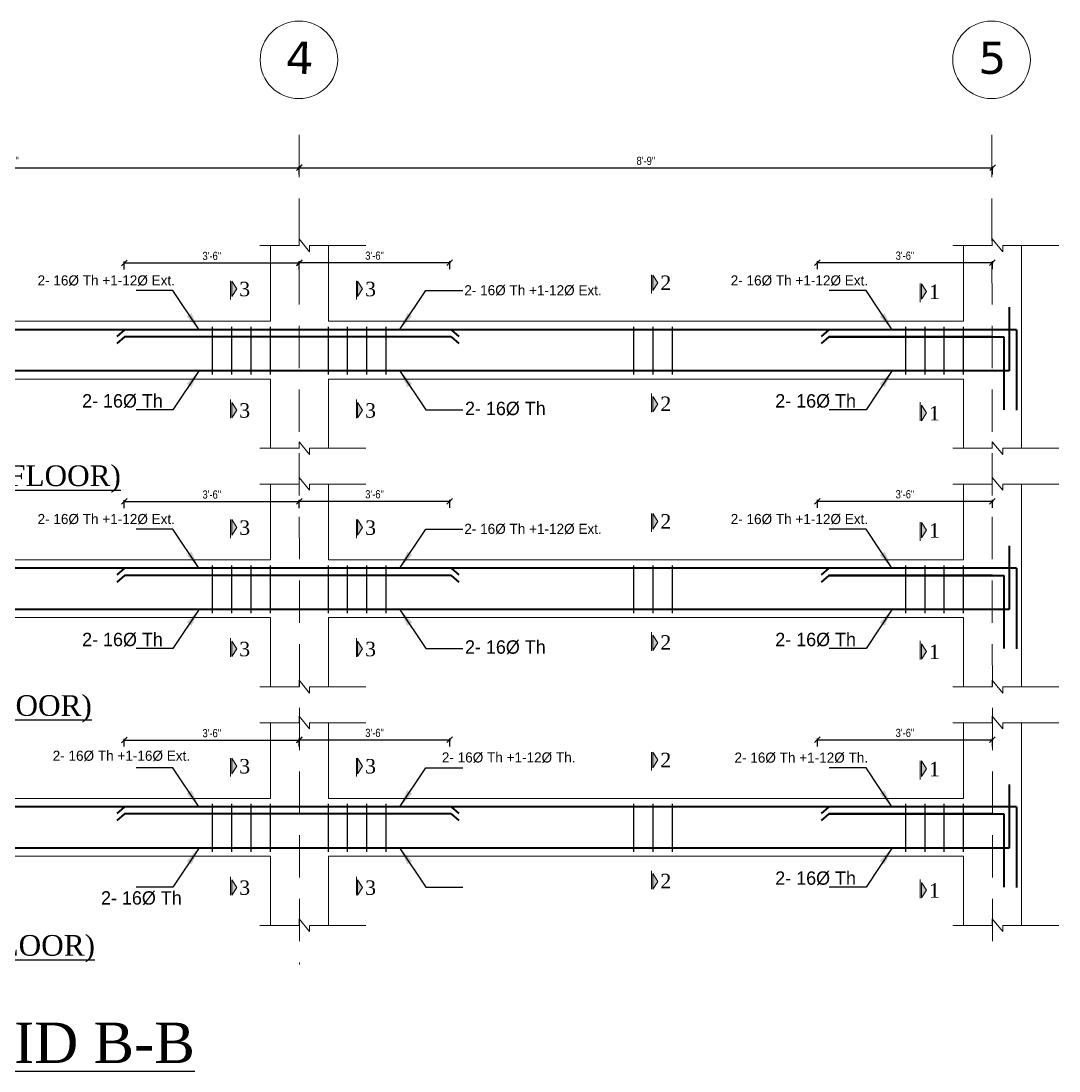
# Model space of a CAD drawing. Header units: inches. Extents: x 45643 to 70559, y -8725 to 1713.
# Drawn here: x 68120.3 to 68578.7, y -4279.5 to -3815.7 of the extents above; entities that cross this region are included whole.
import ezdxf

# ---------------------------------------------------------------- set-up
doc = ezdxf.new("R2010")
doc.units = ezdxf.units.IN
doc.header["$MEASUREMENT"] = 0
doc.linetypes.add('CENTER2', pattern=[1.125, 0.75, -0.125, 0.125, -0.125])
doc.linetypes.add('DASHED2', pattern=[0.375, 0.25, -0.125])
for name, color, linetype, lineweight in [('BEAM', 212, 'Continuous', 9), ('cenline', 170, 'CENTER2', 9), ('door', 3, 'Continuous', 13), ('ELE1', 3, 'Continuous', 9), ('Line', 7, 'Continuous', 15), ('Line 0.35', 130, 'Continuous', 35), ('REN', 140, 'Continuous', 35), ('Side-1', 11, 'Continuous', 18), ('Text', 7, 'Continuous', 9)]:
    doc.layers.add(name, color=color, linetype=linetype, lineweight=lineweight)
for name, color, linetype in [('DIM', 5, 'Continuous'), ('floorhatch', 43, 'Continuous'), ('STIRRUP', 10, 'Continuous')]:
    doc.layers.add(name, color=color, linetype=linetype)
doc.styles.add('Dks', font='ARIALN.TTF', dxfattribs={"height": 8})
doc.styles.add('ordinary', font='ARIALN.TTF')
doc.styles.add('sb', font='BKANT.TTF', dxfattribs={"height": 8})
doc.styles.get("Standard").update_dxf_attribs({"font": 'times.ttf'})
doc.dimstyles.new('1-4', dxfattribs={"dimscale": 0.1, "dimtxt": 36, "dimasz": 25, "dimexe": 5.625, "dimexo": 36, "dimgap": 12, "dimtad": 1, "dimzin": 0, "dimdsep": 46, "dimlunit": 4, "dimtxsty": 'ordinary', "dimblk": 'OBLIQUE', "dimcen": 1, "dimdle": 3, "dimclrt": 7, "dimadec": 3, "dimazin": 0, "dimtfac": 1, "dimtix": 1, "dimtofl": 0, "dimtmove": 0, "dimatfit": 3, "dimfxl": 29.1875, "dimfxlon": 1, "dimtolj": 1, "dimtzin": 0, "dimarcsym": 0})
doc.dimstyles.new('Dks', dxfattribs={"dimtxt": 8, "dimasz": 8, "dimexe": 6, "dimexo": 6, "dimgap": 0.03125, "dimtad": 0, "dimdec": 0, "dimzin": 0, "dimdsep": 46, "dimlunit": 3, "dimtxsty": 'Dks', "dimcen": 0.09375, "dimclrd": 256, "dimclre": 256, "dimclrt": 256, "dimadec": 0, "dimazin": 0, "dimtfac": 1, "dimtdec": 0, "dimtix": 1, "dimtmove": 2, "dimatfit": 3, "dimfxl": 1, "dimfrac": 2, "dimtolj": 1, "dimtzin": 0, "dimlwe": -1, "dimarcsym": 0})

# ---------------------------------------------------------------- blocks, each defined once
blk = doc.blocks.new('vrwa')
at = {"layer": 'Line', "linetype": 'Continuous'}
for points in [[(64431.27, 382588.92), (64427.13, 382595.36), (64427.13, 382582.49)], [(64431.27, 382488.21), (64427.13, 382481.77), (64427.13, 382494.64)]]:
    blk.add_hatch(color=256, dxfattribs=at).paths.add_polyline_path(points)
at = {"layer": 'door', "linetype": 'Continuous'}
for p, q in [((64426.1, 382595.46), (64426.1, 382580.11)), ((64427.13, 382595.36), (64427.13, 382582.49)), ((64427.13, 382595.36), (64431.27, 382588.92)), ((64427.13, 382582.49), (64431.27, 382588.92)), ((64426.1, 382481.67), (64426.1, 382497.02)), ((64427.13, 382481.77), (64427.13, 382494.64)), ((64427.13, 382494.64), (64431.27, 382488.21)), ((64427.13, 382481.77), (64431.27, 382488.21))]:
    blk.add_line(p, q, dxfattribs=at)
blk = doc.blocks.new('_Oblique')
at = {"color": 0, "linetype": 'ByBlock', "lineweight": -2}
blk.add_line((-0.5, -0.5), (0.5, 0.5), dxfattribs=at)
blk = doc.blocks.new('*D1135')
at = {"layer": 'Defpoints', "color": 0, "linetype": 'Continuous', "transparency": 16777216}
for p in [(68243.17, -4027.96), (68165.9, -4057.52, -1.6), (68243.17, -4053.71, -1.6)]:
    blk.add_point(p, dxfattribs=at)
at = {"layer": 'Line 0.35', "color": 0, "linetype": 'Continuous', "lineweight": -2, "transparency": 16777216}
for p, q in [((68165.6, -4027.96), (68243.47, -4027.96)), ((68165.9, -4030.88), (68165.9, -4027.4)), ((68243.17, -4030.87), (68243.17, -4027.4))]:
    blk.add_line(p, q, dxfattribs=at)
at = {"layer": 'Line 0.35', "color": 0, "linetype": 'Continuous', "lineweight": -2, "transparency": 16777216, "xscale": 2.5, "yscale": 2.5, "zscale": 2.5, "rotation": 180}
blk.add_blockref('_Oblique', (68165.9, -4027.96), dxfattribs=at)
at = {"layer": 'Line 0.35', "color": 0, "linetype": 'Continuous', "lineweight": -2, "transparency": 16777216, "xscale": 2.5, "yscale": 2.5, "zscale": 2.5}
blk.add_blockref('_Oblique', (68243.17, -4027.96), dxfattribs=at)
at = {"layer": 'Line 0.35', "color": 7, "linetype": 'Continuous', "transparency": 16777216, "insert": (68204.53, -4024.92), "char_height": 3.6, "attachment_point": 5, "style": 'ordinary'}
blk.add_mtext('\\A1;3\'-6"', dxfattribs=at)
blk = doc.blocks.new('*D1139')
at = {"layer": 'Defpoints', "color": 0, "linetype": 'Continuous', "transparency": 16777216}
for p in [(68243.17, -4133.36), (68243.17, -4159.1, -1.6), (68165.9, -4162.92, -1.6)]:
    blk.add_point(p, dxfattribs=at)
at = {"layer": 'Line 0.35', "color": 0, "linetype": 'Continuous', "lineweight": -2, "transparency": 16777216}
for p, q in [((68165.6, -4133.36), (68243.47, -4133.36)), ((68165.9, -4136.27), (68165.9, -4132.8)), ((68243.17, -4136.27), (68243.17, -4132.8))]:
    blk.add_line(p, q, dxfattribs=at)
at = {"layer": 'Line 0.35', "color": 0, "linetype": 'Continuous', "lineweight": -2, "transparency": 16777216, "xscale": 2.5, "yscale": 2.5, "zscale": 2.5, "rotation": 180}
blk.add_blockref('_Oblique', (68165.9, -4133.36), dxfattribs=at)
at = {"layer": 'Line 0.35', "color": 0, "linetype": 'Continuous', "lineweight": -2, "transparency": 16777216, "xscale": 2.5, "yscale": 2.5, "zscale": 2.5}
blk.add_blockref('_Oblique', (68243.17, -4133.36), dxfattribs=at)
at = {"layer": 'Line 0.35', "color": 7, "linetype": 'Continuous', "transparency": 16777216, "insert": (68204.53, -4130.32), "char_height": 3.6, "attachment_point": 5, "style": 'ordinary'}
blk.add_mtext('\\A1;3\'-6"', dxfattribs=at)
blk = doc.blocks.new('*D1141')
at = {"layer": 'Defpoints', "color": 0, "linetype": 'Continuous', "transparency": 16777216}
for p in [(68549.26, -4027.84), (68549.26, -4053.59, -1.6), (68471.99, -4057.4, -1.6)]:
    blk.add_point(p, dxfattribs=at)
at = {"layer": 'Line 0.35', "color": 0, "linetype": 'Continuous', "lineweight": -2, "transparency": 16777216}
for p, q in [((68471.69, -4027.84), (68549.56, -4027.84)), ((68471.99, -4030.76), (68471.99, -4027.28)), ((68549.26, -4030.75), (68549.26, -4027.28))]:
    blk.add_line(p, q, dxfattribs=at)
at = {"layer": 'Line 0.35', "color": 0, "linetype": 'Continuous', "lineweight": -2, "transparency": 16777216, "xscale": 2.5, "yscale": 2.5, "zscale": 2.5, "rotation": 180}
blk.add_blockref('_Oblique', (68471.99, -4027.84), dxfattribs=at)
at = {"layer": 'Line 0.35', "color": 0, "linetype": 'Continuous', "lineweight": -2, "transparency": 16777216, "xscale": 2.5, "yscale": 2.5, "zscale": 2.5}
blk.add_blockref('_Oblique', (68549.26, -4027.84), dxfattribs=at)
at = {"layer": 'Line 0.35', "color": 7, "linetype": 'Continuous', "transparency": 16777216, "insert": (68510.63, -4024.8), "char_height": 3.6, "attachment_point": 5, "style": 'ordinary'}
blk.add_mtext('\\A1;3\'-6"', dxfattribs=at)
blk = doc.blocks.new('*D1142')
at = {"layer": 'Defpoints', "color": 0, "linetype": 'Continuous', "transparency": 16777216}
for p in [(68309.65, -4027.84), (68243.17, -4057.38, -1.6), (68309.65, -4057.38, -1.6)]:
    blk.add_point(p, dxfattribs=at)
at = {"layer": 'Line 0.35', "color": 0, "linetype": 'Continuous', "lineweight": -2, "transparency": 16777216}
for p, q in [((68242.87, -4027.84), (68309.95, -4027.84)), ((68243.17, -4030.76), (68243.17, -4027.28)), ((68309.65, -4030.76), (68309.65, -4027.28))]:
    blk.add_line(p, q, dxfattribs=at)
at = {"layer": 'Line 0.35', "color": 0, "linetype": 'Continuous', "lineweight": -2, "transparency": 16777216, "xscale": 2.5, "yscale": 2.5, "zscale": 2.5, "rotation": 180}
blk.add_blockref('_Oblique', (68243.17, -4027.84), dxfattribs=at)
at = {"layer": 'Line 0.35', "color": 0, "linetype": 'Continuous', "lineweight": -2, "transparency": 16777216, "xscale": 2.5, "yscale": 2.5, "zscale": 2.5}
blk.add_blockref('_Oblique', (68309.65, -4027.84), dxfattribs=at)
at = {"layer": 'Line 0.35', "color": 7, "linetype": 'Continuous', "transparency": 16777216, "insert": (68276.41, -4024.8), "char_height": 3.6, "attachment_point": 5, "style": 'ordinary'}
blk.add_mtext('\\A1;3\'-6"', dxfattribs=at)
blk = doc.blocks.new('*D1143')
at = {"layer": 'Defpoints', "color": 0, "linetype": 'Continuous', "transparency": 16777216}
for p in [(68549.26, -4133.24), (68549.26, -4158.98, -1.6), (68471.99, -4162.8, -1.6)]:
    blk.add_point(p, dxfattribs=at)
at = {"layer": 'Line 0.35', "color": 0, "linetype": 'Continuous', "lineweight": -2, "transparency": 16777216}
for p, q in [((68471.69, -4133.24), (68549.56, -4133.24)), ((68471.99, -4136.15), (68471.99, -4132.68)), ((68549.26, -4136.15), (68549.26, -4132.68))]:
    blk.add_line(p, q, dxfattribs=at)
at = {"layer": 'Line 0.35', "color": 0, "linetype": 'Continuous', "lineweight": -2, "transparency": 16777216, "xscale": 2.5, "yscale": 2.5, "zscale": 2.5, "rotation": 180}
blk.add_blockref('_Oblique', (68471.99, -4133.24), dxfattribs=at)
at = {"layer": 'Line 0.35', "color": 0, "linetype": 'Continuous', "lineweight": -2, "transparency": 16777216, "xscale": 2.5, "yscale": 2.5, "zscale": 2.5}
blk.add_blockref('_Oblique', (68549.26, -4133.24), dxfattribs=at)
at = {"layer": 'Line 0.35', "color": 7, "linetype": 'Continuous', "transparency": 16777216, "insert": (68510.63, -4130.2), "char_height": 3.6, "attachment_point": 5, "style": 'ordinary'}
blk.add_mtext('\\A1;3\'-6"', dxfattribs=at)
blk = doc.blocks.new('*D1144')
at = {"layer": 'Defpoints', "color": 0, "linetype": 'Continuous', "transparency": 16777216}
for p in [(68309.65, -4133.24), (68243.17, -4162.77, -1.6), (68309.65, -4162.77, -1.6)]:
    blk.add_point(p, dxfattribs=at)
at = {"layer": 'Line 0.35', "color": 0, "linetype": 'Continuous', "lineweight": -2, "transparency": 16777216}
for p, q in [((68242.87, -4133.24), (68309.95, -4133.24)), ((68243.17, -4136.15), (68243.17, -4132.68)), ((68309.65, -4136.15), (68309.65, -4132.68))]:
    blk.add_line(p, q, dxfattribs=at)
at = {"layer": 'Line 0.35', "color": 0, "linetype": 'Continuous', "lineweight": -2, "transparency": 16777216, "xscale": 2.5, "yscale": 2.5, "zscale": 2.5, "rotation": 180}
blk.add_blockref('_Oblique', (68243.17, -4133.24), dxfattribs=at)
at = {"layer": 'Line 0.35', "color": 0, "linetype": 'Continuous', "lineweight": -2, "transparency": 16777216, "xscale": 2.5, "yscale": 2.5, "zscale": 2.5}
blk.add_blockref('_Oblique', (68309.65, -4133.24), dxfattribs=at)
at = {"layer": 'Line 0.35', "color": 7, "linetype": 'Continuous', "transparency": 16777216, "insert": (68276.41, -4130.2), "char_height": 3.6, "attachment_point": 5, "style": 'ordinary'}
blk.add_mtext('\\A1;3\'-6"', dxfattribs=at)
blk = doc.blocks.new('*D1158')
at = {"layer": 'Defpoints', "color": 0, "linetype": 'Continuous', "transparency": 16777216}
for p in [(68243.17, -3922.56), (68243.17, -3948.31, -1.6), (68165.9, -3952.12, -1.6)]:
    blk.add_point(p, dxfattribs=at)
at = {"layer": 'Line 0.35', "color": 0, "linetype": 'Continuous', "lineweight": -2, "transparency": 16777216}
for p, q in [((68165.6, -3922.56), (68243.47, -3922.56)), ((68165.9, -3925.48), (68165.9, -3922)), ((68243.17, -3925.48), (68243.17, -3922))]:
    blk.add_line(p, q, dxfattribs=at)
at = {"layer": 'Line 0.35', "color": 0, "linetype": 'Continuous', "lineweight": -2, "transparency": 16777216, "xscale": 2.5, "yscale": 2.5, "zscale": 2.5, "rotation": 180}
blk.add_blockref('_Oblique', (68165.9, -3922.56), dxfattribs=at)
at = {"layer": 'Line 0.35', "color": 0, "linetype": 'Continuous', "lineweight": -2, "transparency": 16777216, "xscale": 2.5, "yscale": 2.5, "zscale": 2.5}
blk.add_blockref('_Oblique', (68243.17, -3922.56), dxfattribs=at)
at = {"layer": 'Line 0.35', "color": 7, "linetype": 'Continuous', "transparency": 16777216, "insert": (68204.53, -3919.53), "char_height": 3.6, "attachment_point": 5, "style": 'ordinary'}
blk.add_mtext('\\A1;3\'-6"', dxfattribs=at)
blk = doc.blocks.new('*D1160')
at = {"layer": 'Defpoints', "color": 0, "linetype": 'Continuous', "transparency": 16777216}
for p in [(68549.26, -3922.44), (68549.26, -3948.19, -1.6), (68471.99, -3952, -1.6)]:
    blk.add_point(p, dxfattribs=at)
at = {"layer": 'Line 0.35', "color": 0, "linetype": 'Continuous', "lineweight": -2, "transparency": 16777216}
for p, q in [((68471.69, -3922.44), (68549.56, -3922.44)), ((68471.99, -3925.36), (68471.99, -3921.88)), ((68549.26, -3925.36), (68549.26, -3921.88))]:
    blk.add_line(p, q, dxfattribs=at)
at = {"layer": 'Line 0.35', "color": 0, "linetype": 'Continuous', "lineweight": -2, "transparency": 16777216, "xscale": 2.5, "yscale": 2.5, "zscale": 2.5, "rotation": 180}
blk.add_blockref('_Oblique', (68471.99, -3922.44), dxfattribs=at)
at = {"layer": 'Line 0.35', "color": 0, "linetype": 'Continuous', "lineweight": -2, "transparency": 16777216, "xscale": 2.5, "yscale": 2.5, "zscale": 2.5}
blk.add_blockref('_Oblique', (68549.26, -3922.44), dxfattribs=at)
at = {"layer": 'Line 0.35', "color": 7, "linetype": 'Continuous', "transparency": 16777216, "insert": (68510.63, -3919.41), "char_height": 3.6, "attachment_point": 5, "style": 'ordinary'}
blk.add_mtext('\\A1;3\'-6"', dxfattribs=at)
blk = doc.blocks.new('*D1161')
at = {"layer": 'Defpoints', "color": 0, "linetype": 'Continuous', "transparency": 16777216}
for p in [(68309.65, -3922.44), (68243.17, -3951.98, -1.6), (68309.65, -3951.98, -1.6)]:
    blk.add_point(p, dxfattribs=at)
at = {"layer": 'Line 0.35', "color": 0, "linetype": 'Continuous', "lineweight": -2, "transparency": 16777216}
for p, q in [((68242.87, -3922.44), (68309.95, -3922.44)), ((68243.17, -3925.36), (68243.17, -3921.88)), ((68309.65, -3925.36), (68309.65, -3921.88))]:
    blk.add_line(p, q, dxfattribs=at)
at = {"layer": 'Line 0.35', "color": 0, "linetype": 'Continuous', "lineweight": -2, "transparency": 16777216, "xscale": 2.5, "yscale": 2.5, "zscale": 2.5, "rotation": 180}
blk.add_blockref('_Oblique', (68243.17, -3922.44), dxfattribs=at)
at = {"layer": 'Line 0.35', "color": 0, "linetype": 'Continuous', "lineweight": -2, "transparency": 16777216, "xscale": 2.5, "yscale": 2.5, "zscale": 2.5}
blk.add_blockref('_Oblique', (68309.65, -3922.44), dxfattribs=at)
at = {"layer": 'Line 0.35', "color": 7, "linetype": 'Continuous', "transparency": 16777216, "insert": (68276.41, -3919.41), "char_height": 3.6, "attachment_point": 5, "style": 'ordinary'}
blk.add_mtext('\\A1;3\'-6"', dxfattribs=at)
blk = doc.blocks.new('*D1162')
at = {"layer": 'Defpoints', "color": 0, "linetype": 'Continuous', "transparency": 16777216}
for p in [(68243.15, -3880.52), (68243.15, -3895.28), (67985.05, -3931.01)]:
    blk.add_point(p, dxfattribs=at)
at = {"layer": 'Line 0.35', "color": 0, "linetype": 'Continuous', "lineweight": -2, "transparency": 16777216}
for p, q in [((67984.75, -3880.52), (68243.45, -3880.52)), ((67985.05, -3883.44), (67985.05, -3879.96)), ((68243.15, -3883.44), (68243.15, -3879.96))]:
    blk.add_line(p, q, dxfattribs=at)
at = {"layer": 'Line 0.35', "color": 0, "linetype": 'Continuous', "lineweight": -2, "transparency": 16777216, "xscale": 2.5, "yscale": 2.5, "zscale": 2.5, "rotation": 180}
blk.add_blockref('_Oblique', (67985.05, -3880.52), dxfattribs=at)
at = {"layer": 'Line 0.35', "color": 0, "linetype": 'Continuous', "lineweight": -2, "transparency": 16777216, "xscale": 2.5, "yscale": 2.5, "zscale": 2.5}
blk.add_blockref('_Oblique', (68243.15, -3880.52), dxfattribs=at)
at = {"layer": 'Line 0.35', "color": 7, "linetype": 'Continuous', "transparency": 16777216, "insert": (68114.1, -3877.49), "char_height": 3.6, "attachment_point": 5, "style": 'ordinary'}
blk.add_mtext('\\A1;9\'-11"', dxfattribs=at)
blk = doc.blocks.new('*D1163')
at = {"layer": 'Defpoints', "color": 0, "linetype": 'Continuous', "transparency": 16777216}
for p in [(68549.33, -3880.55), (68243.12, -3903.27), (68549.33, -3903.27)]:
    blk.add_point(p, dxfattribs=at)
at = {"layer": 'Line 0.35', "color": 0, "linetype": 'Continuous', "lineweight": -2, "transparency": 16777216}
for p, q in [((68242.82, -3880.55), (68549.63, -3880.55)), ((68243.12, -3883.47), (68243.12, -3879.99)), ((68549.33, -3883.47), (68549.33, -3879.99))]:
    blk.add_line(p, q, dxfattribs=at)
at = {"layer": 'Line 0.35', "color": 0, "linetype": 'Continuous', "lineweight": -2, "transparency": 16777216, "xscale": 2.5, "yscale": 2.5, "zscale": 2.5, "rotation": 180}
blk.add_blockref('_Oblique', (68243.12, -3880.55), dxfattribs=at)
at = {"layer": 'Line 0.35', "color": 0, "linetype": 'Continuous', "lineweight": -2, "transparency": 16777216, "xscale": 2.5, "yscale": 2.5, "zscale": 2.5}
blk.add_blockref('_Oblique', (68549.33, -3880.55), dxfattribs=at)
at = {"layer": 'Line 0.35', "color": 7, "linetype": 'Continuous', "transparency": 16777216, "insert": (68396.22, -3877.52), "char_height": 3.6, "attachment_point": 5, "style": 'ordinary'}
blk.add_mtext('\\A1;8\'-9"', dxfattribs=at)

msp = doc.modelspace()

# ---------------------------------------------------------------- linework, layer by layer
at = {"layer": 'BEAM', "linetype": 'ByBlock'}
for p, q in [((68243.113, -3912.014), (68247.708, -3917.64)), ((68243.113, -3915.058), (68243.113, -3912.014)), ((68549.209, -3912.014), (68553.805, -3917.64)), ((68549.209, -3915.058), (68549.209, -3912.014)), ((68549.209, -3912.014), (68553.805, -3917.64)), ((68549.209, -3915.058), (68549.209, -3912.014)), ((68225.689, -3914.932), (68243.113, -3914.932)), ((68247.708, -3914.932), (68272.567, -3914.932)), ((68247.708, -3917.64), (68247.708, -3914.932)), ((68531.786, -3914.932), (68549.209, -3914.932)), ((68553.805, -3914.932), (68578.664, -3914.932)), ((68553.805, -3917.64), (68553.805, -3914.932)), ((68553.805, -3914.932), (68578.664, -3914.932)), ((68553.805, -3917.64), (68553.805, -3914.932)), ((68243.113, -4001.551), (68247.708, -4007.177)), ((68243.113, -4004.594), (68243.113, -4001.551)), ((68549.209, -4001.551), (68553.805, -4007.177)), ((68549.209, -4004.594), (68549.209, -4001.551)), ((68549.209, -4001.551), (68553.805, -4007.177)), ((68549.209, -4004.594), (68549.209, -4001.551)), ((68225.689, -4004.469), (68243.113, -4004.469)), ((68247.708, -4004.469), (68272.567, -4004.469)), ((68247.708, -4007.177), (68247.708, -4004.469)), ((68531.786, -4004.469), (68549.209, -4004.469)), ((68531.786, -4004.469), (68549.209, -4004.469)), ((68553.805, -4004.469), (68578.664, -4004.469)), ((68553.805, -4007.177), (68553.805, -4004.469)), ((68553.805, -4004.469), (68578.664, -4004.469)), ((68553.805, -4007.177), (68553.805, -4004.469)), ((68225.689, -4020.329), (68243.113, -4020.329)), ((68243.113, -4017.411), (68247.708, -4023.037)), ((68243.113, -4020.455), (68243.113, -4017.411)), ((68247.708, -4020.329), (68272.567, -4020.329)), ((68247.708, -4023.037), (68247.708, -4020.329)), ((68531.786, -4020.329), (68549.209, -4020.329)), ((68549.209, -4017.411), (68553.805, -4023.037)), ((68549.209, -4020.455), (68549.209, -4017.411)), ((68549.209, -4017.411), (68553.805, -4023.037)), ((68549.209, -4020.455), (68549.209, -4017.411)), ((68553.805, -4020.329), (68578.664, -4020.329)), ((68553.805, -4023.037), (68553.805, -4020.329)), ((68553.805, -4020.329), (68578.664, -4020.329)), ((68553.805, -4023.037), (68553.805, -4020.329)), ((68243.113, -4106.947), (68247.708, -4112.573)), ((68243.113, -4109.991), (68243.113, -4106.947)), ((68549.209, -4106.947), (68553.805, -4112.573)), ((68549.209, -4109.991), (68549.209, -4106.947)), ((68549.209, -4106.947), (68553.805, -4112.573)), ((68549.209, -4109.991), (68549.209, -4106.947)), ((68225.689, -4109.865), (68243.113, -4109.865)), ((68247.708, -4109.865), (68272.567, -4109.865)), ((68247.708, -4112.573), (68247.708, -4109.865)), ((68531.786, -4109.865), (68549.209, -4109.865)), ((68531.786, -4109.865), (68549.209, -4109.865)), ((68553.805, -4109.865), (68578.664, -4109.865)), ((68553.805, -4112.573), (68553.805, -4109.865)), ((68553.805, -4109.865), (68578.664, -4109.865)), ((68553.805, -4112.573), (68553.805, -4109.865)), ((68243.113, -4122.807), (68247.708, -4128.433)), ((68243.113, -4125.851), (68243.113, -4122.807)), ((68549.209, -4122.807), (68553.805, -4128.433)), ((68549.209, -4125.851), (68549.209, -4122.807)), ((68549.209, -4122.807), (68553.805, -4128.433)), ((68549.209, -4125.851), (68549.209, -4122.807)), ((68225.689, -4125.726), (68243.113, -4125.726)), ((68247.708, -4125.726), (68272.567, -4125.726)), ((68247.708, -4128.433), (68247.708, -4125.726)), ((68531.786, -4125.726), (68549.209, -4125.726)), ((68553.805, -4125.726), (68578.664, -4125.726)), ((68553.805, -4128.433), (68553.805, -4125.726)), ((68553.805, -4125.726), (68578.664, -4125.726)), ((68553.805, -4128.433), (68553.805, -4125.726)), ((68225.689, -4215.262), (68243.113, -4215.262)), ((68243.113, -4212.344), (68247.708, -4217.97)), ((68243.113, -4215.388), (68243.113, -4212.344)), ((68247.708, -4215.262), (68272.567, -4215.262)), ((68247.708, -4217.97), (68247.708, -4215.262)), ((68531.786, -4215.262), (68549.209, -4215.262)), ((68531.786, -4215.262), (68549.209, -4215.262)), ((68549.209, -4212.344), (68553.805, -4217.97)), ((68549.209, -4215.388), (68549.209, -4212.344)), ((68549.209, -4212.344), (68553.805, -4217.97)), ((68549.209, -4215.388), (68549.209, -4212.344)), ((68553.805, -4215.262), (68578.664, -4215.262)), ((68553.805, -4217.97), (68553.805, -4215.262)), ((68553.805, -4215.262), (68578.664, -4215.262)), ((68553.805, -4217.97), (68553.805, -4215.262))]:
    msp.add_line(p, q, dxfattribs=at)
at = {"layer": 'cenline', "color": 3, "linetype": 'DASHED2', "ltscale": 75}
for p, q in [((68243.142, -3865.958), (68243.248, -4232.425)), ((68549.019, -3865.958), (68549.335, -4231.425))]:
    msp.add_line(p, q, dxfattribs=at)
at = {"layer": 'ELE1', "color": 11, "linetype": 'Continuous', "true_color": 0xf27172}
for p, q in [((67997.806, -3948.311), (68230.444, -3948.311)), ((68256.004, -3948.311), (68344.73, -3948.311)), ((68316.551, -3948.311), (68536.541, -3948.311)), ((68230.444, -3973.871, 3.195), (67997.806, -3973.871, 3.195)), ((68230.444, -3973.871, 3.195), (68227.432, -3973.871, 3.195)), ((68344.73, -3973.871, 3.195), (68256.004, -3973.871, 3.195)), ((68536.541, -3973.871, 3.195), (68281.386, -3973.871, 3.195)), ((67997.806, -4053.708), (68230.444, -4053.708)), ((68256.004, -4053.708), (68344.73, -4053.708)), ((68316.551, -4053.708), (68536.541, -4053.708)), ((68230.444, -4079.267, 3.195), (67997.806, -4079.267, 3.195)), ((68230.444, -4079.267, 3.195), (68227.432, -4079.267, 3.195)), ((68344.73, -4079.267, 3.195), (68256.004, -4079.267, 3.195)), ((68536.541, -4079.267, 3.195), (68281.386, -4079.267, 3.195)), ((67997.806, -4159.104), (68230.444, -4159.104)), ((68256.004, -4159.104), (68344.73, -4159.104)), ((68316.551, -4159.104), (68536.541, -4159.104)), ((68230.444, -4184.664, 3.195), (67997.806, -4184.664, 3.195)), ((68230.444, -4184.664, 3.195), (68227.432, -4184.664, 3.195)), ((68344.73, -4184.664, 3.195), (68256.004, -4184.664, 3.195)), ((68536.541, -4184.664, 3.195), (68281.386, -4184.664, 3.195))]:
    msp.add_line(p, q, dxfattribs=at)
at = {"layer": 'REN', "ltscale": 50}
for p, q in [((68556.676, -3942.189), (68556.676, -3970.242)), ((68519.296, -3952.1), (67997.806, -3952.1)), ((68529.918, -3952.1), (67997.806, -3952.1)), ((68165.936, -3952.1), (68162.548, -3955.04)), ((68165.936, -3955.216), (68162.548, -3958.156)), ((68310.219, -3955.216), (68165.936, -3955.216)), ((68310.219, -3952.1), (68313.606, -3955.04)), ((68310.219, -3955.216), (68313.606, -3958.156)), ((68559.957, -3952.1), (68345.449, -3952.1)), ((68477.047, -3952.1), (68473.659, -3955.04)), ((68477.047, -3955.216), (68473.659, -3958.156)), ((68549.335, -3955.216), (68477.047, -3955.216)), ((68477.047, -3955.216), (68554.331, -3955.216)), ((68549.335, -3955.216), (68547.091, -3955.216)), ((68559.957, -3952.1), (68559.957, -3987.668)), ((68529.271, -3970.242), (67997.806, -3970.242)), ((68526.637, -3970.242), (67997.806, -3970.242)), ((68556.676, -3970.242), (68348.73, -3970.242)), ((68556.676, -4047.586), (68556.676, -4075.638)), ((68519.296, -4057.496), (67997.806, -4057.496)), ((68529.918, -4057.496), (67997.806, -4057.496)), ((68165.936, -4057.496), (68162.548, -4060.437)), ((68310.219, -4057.496), (68313.606, -4060.437)), ((68559.957, -4057.496), (68345.449, -4057.496)), ((68477.047, -4057.496), (68473.659, -4060.437)), ((68559.957, -4057.496), (68559.957, -4093.064)), ((68165.936, -4060.612), (68162.548, -4063.553)), ((68310.219, -4060.612), (68165.936, -4060.612)), ((68310.219, -4060.612), (68313.606, -4063.553)), ((68477.047, -4060.612), (68473.659, -4063.553)), ((68549.335, -4060.612), (68477.047, -4060.612)), ((68477.047, -4060.612), (68554.331, -4060.612)), ((68549.335, -4060.612), (68547.091, -4060.612)), ((68529.271, -4075.638), (67997.806, -4075.638)), ((68526.637, -4075.638), (67997.806, -4075.638)), ((68556.676, -4075.638), (68348.73, -4075.638)), ((68556.676, -4152.982), (68556.676, -4181.035)), ((68519.296, -4162.893), (67997.806, -4162.893)), ((68529.918, -4162.893), (67997.806, -4162.893)), ((68165.936, -4162.893), (68162.548, -4165.833)), ((68310.219, -4162.893), (68313.606, -4165.833)), ((68559.957, -4162.893), (68345.449, -4162.893)), ((68477.047, -4162.893), (68473.659, -4165.833)), ((68559.957, -4162.893), (68559.957, -4198.461)), ((68165.936, -4166.009), (68162.548, -4168.949)), ((68310.219, -4166.009), (68165.936, -4166.009)), ((68310.219, -4166.009), (68313.606, -4168.949)), ((68477.047, -4166.009), (68473.659, -4168.949)), ((68549.335, -4166.009), (68477.047, -4166.009)), ((68477.047, -4166.009), (68554.331, -4166.009)), ((68549.335, -4166.009), (68547.091, -4166.009)), ((68529.271, -4181.035), (67997.806, -4181.035)), ((68526.637, -4181.035), (67997.806, -4181.035)), ((68556.676, -4181.035), (68348.73, -4181.035))]:
    msp.add_line(p, q, dxfattribs=at)
at = {"layer": 'REN'}
for p, q in [((68554.331, -3955.216), (68554.331, -3987.503)), ((68554.331, -4060.612), (68554.331, -4092.9)), ((68554.331, -4166.009), (68554.331, -4198.297))]:
    msp.add_line(p, q, dxfattribs=at)
at = {"layer": 'Side-1'}
for p, q in [((68230.444, -3914.932), (68230.444, -3948.311)), ((68230.444, -3914.932), (68230.444, -3948.311)), ((68256.004, -3914.932), (68256.004, -3948.311)), ((68536.541, -3914.932), (68536.541, -3948.311)), ((68536.541, -3914.932), (68536.541, -3948.311)), ((68536.541, -3914.932), (68536.541, -3948.311)), ((68536.541, -3914.932), (68536.541, -3948.311)), ((68536.541, -3914.932), (68536.541, -3948.311)), ((68562.1, -3914.932), (68562.1, -4004.469)), ((68230.444, -3973.871), (68230.444, -4004.469)), ((68256.004, -3973.871), (68256.004, -4004.469)), ((68536.541, -3973.871), (68536.541, -4004.469)), ((68536.541, -3973.871), (68536.541, -4004.469)), ((68562.1, -3973.871), (68562.1, -4004.469)), ((68230.444, -4020.329), (68230.444, -4053.708)), ((68230.444, -4020.329), (68230.444, -4053.708)), ((68256.004, -4020.329), (68256.004, -4053.708)), ((68536.541, -4020.329), (68536.541, -4053.708)), ((68536.541, -4020.329), (68536.541, -4053.708)), ((68536.541, -4020.329), (68536.541, -4053.708)), ((68536.541, -4020.329), (68536.541, -4053.708)), ((68536.541, -4020.329), (68536.541, -4053.708)), ((68562.1, -4020.329), (68562.1, -4109.865)), ((68230.444, -4079.267), (68230.444, -4109.865)), ((68256.004, -4079.267), (68256.004, -4109.865)), ((68536.541, -4079.267), (68536.541, -4109.865)), ((68536.541, -4079.267), (68536.541, -4109.865)), ((68562.1, -4079.267), (68562.1, -4109.865)), ((68230.444, -4125.726), (68230.444, -4159.104)), ((68230.444, -4125.726), (68230.444, -4159.104)), ((68256.004, -4125.726), (68256.004, -4159.104)), ((68536.541, -4125.726), (68536.541, -4159.104)), ((68536.541, -4125.726), (68536.541, -4159.104)), ((68536.541, -4125.726), (68536.541, -4159.104)), ((68536.541, -4125.726), (68536.541, -4159.104)), ((68536.541, -4125.726), (68536.541, -4159.104)), ((68562.1, -4125.726), (68562.1, -4215.262)), ((68230.444, -4184.664), (68230.444, -4215.262)), ((68256.004, -4184.664), (68256.004, -4215.262)), ((68536.541, -4184.664), (68536.541, -4215.262)), ((68536.541, -4184.664), (68536.541, -4215.262)), ((68562.1, -4184.664), (68562.1, -4215.262))]:
    msp.add_line(p, q, dxfattribs=at)
at = {"layer": 'STIRRUP', "linetype": 'ByBlock'}
for p, q in [((68204.885, -3971.868), (68204.885, -3950.801)), ((68213.404, -3971.868), (68213.404, -3950.801)), ((68221.924, -3971.868), (68221.924, -3950.801)), ((68230.444, -3971.868), (68230.444, -3950.801)), ((68256.004, -3971.868), (68256.004, -3950.801)), ((68264.524, -3971.868), (68264.524, -3950.801)), ((68273.044, -3971.868), (68273.044, -3950.801)), ((68281.564, -3971.868), (68281.564, -3950.801)), ((68390.888, -3971.868), (68390.888, -3950.801)), ((68399.408, -3971.868), (68399.408, -3950.801)), ((68407.928, -3971.868), (68407.928, -3950.801)), ((68510.981, -3971.868), (68510.981, -3950.801)), ((68510.981, -3971.868), (68510.981, -3950.801)), ((68519.501, -3971.868), (68519.501, -3950.801)), ((68519.501, -3971.868), (68519.501, -3950.801)), ((68528.021, -3971.868), (68528.021, -3950.801)), ((68528.021, -3971.868), (68528.021, -3950.801)), ((68536.541, -3971.868), (68536.541, -3950.801)), ((68536.541, -3971.868), (68536.541, -3950.801)), ((68204.885, -4077.265), (68204.885, -4056.198)), ((68213.404, -4077.265), (68213.404, -4056.198)), ((68221.924, -4077.265), (68221.924, -4056.198)), ((68230.444, -4077.265), (68230.444, -4056.198)), ((68256.004, -4077.265), (68256.004, -4056.198)), ((68264.524, -4077.265), (68264.524, -4056.198)), ((68273.044, -4077.265), (68273.044, -4056.198)), ((68281.564, -4077.265), (68281.564, -4056.198)), ((68390.888, -4077.265), (68390.888, -4056.198)), ((68399.408, -4077.265), (68399.408, -4056.198)), ((68407.928, -4077.265), (68407.928, -4056.198)), ((68510.981, -4077.265), (68510.981, -4056.198)), ((68510.981, -4077.265), (68510.981, -4056.198)), ((68519.501, -4077.265), (68519.501, -4056.198)), ((68519.501, -4077.265), (68519.501, -4056.198)), ((68528.021, -4077.265), (68528.021, -4056.198)), ((68528.021, -4077.265), (68528.021, -4056.198)), ((68536.541, -4077.265), (68536.541, -4056.198)), ((68536.541, -4077.265), (68536.541, -4056.198)), ((68204.885, -4182.662), (68204.885, -4161.594)), ((68213.404, -4182.662), (68213.404, -4161.594)), ((68221.924, -4182.662), (68221.924, -4161.594)), ((68230.444, -4182.662), (68230.444, -4161.594)), ((68256.004, -4182.662), (68256.004, -4161.594)), ((68264.524, -4182.662), (68264.524, -4161.594)), ((68273.044, -4182.662), (68273.044, -4161.594)), ((68281.564, -4182.662), (68281.564, -4161.594)), ((68390.888, -4182.662), (68390.888, -4161.594)), ((68399.408, -4182.662), (68399.408, -4161.594)), ((68407.928, -4182.662), (68407.928, -4161.594)), ((68510.981, -4182.662), (68510.981, -4161.594)), ((68510.981, -4182.662), (68510.981, -4161.594)), ((68519.501, -4182.662), (68519.501, -4161.594)), ((68519.501, -4182.662), (68519.501, -4161.594)), ((68528.021, -4182.662), (68528.021, -4161.594)), ((68528.021, -4182.662), (68528.021, -4161.594)), ((68536.541, -4182.662), (68536.541, -4161.594)), ((68536.541, -4182.662), (68536.541, -4161.594))]:
    msp.add_line(p, q, dxfattribs=at)
at = {"layer": 'Text'}
for centre in [(68243.01, -3832.859), (68548.887, -3832.859)]:
    msp.add_circle(centre, 17.125, dxfattribs=at)

# ---------------------------------------------------------------- block references
at = {"layer": 'door', "linetype": 'Continuous', "xscale": 0.5324930654169293, "yscale": 0.5324930654132913, "zscale": 0.5324930654151103}
for p in [(34092.32, -207657.309), (33906.364, -207659.973), (33961.949, -207659.973), (34210.944, -207661.175), (34092.32, -207762.706), (33906.364, -207765.37), (33961.949, -207765.37), (34210.944, -207766.572), (33906.364, -207870.766), (33961.949, -207870.766), (34092.32, -207868.102), (34210.944, -207871.968)]:
    msp.add_blockref('vrwa', p, dxfattribs=at)

# ---------------------------------------------------------------- texts
at = {"layer": 'floorhatch', "color": 7, "linetype": 'Continuous', "attachment_point": 5}
for s, insert, char_height in [('2', (68405.038, -3931.36), 6.39), ('3', (68219.057, -3934.164), 6.39), ('3', (68274.642, -3934.164), 6.39), ('1', (68523.636, -3935.365), 6.39), ('2', (68405.038, -3984.828), 6.39), ('3', (68219.057, -3987.795), 6.39), ('3', (68274.642, -3987.795), 6.39), ('1', (68523.636, -3988.997), 6.39), ('{\\L (SECOND FLOOR)}', (68106.166, -4018.078), 9.12845), ('2', (68405.038, -4036.757), 6.39), ('3', (68219.057, -4039.56), 6.39), ('3', (68274.642, -4039.56), 6.39), ('1', (68523.636, -4040.762), 6.39), ('3', (68219.057, -4093.191), 6.39), ('3', (68274.642, -4093.191), 6.39), ('2', (68405.038, -4090.224), 6.39), ('1', (68523.636, -4094.393), 6.39), ('{\\LFIRST FLOOR)}', (68106.166, -4119.578), 9.12845), ('3', (68219.057, -4144.957), 6.39), ('3', (68274.642, -4144.957), 6.39), ('2', (68405.038, -4142.153), 6.39), ('1', (68523.636, -4146.159), 6.39), ('2', (68405.038, -4195.621), 6.39), ('3', (68219.057, -4198.588), 6.39), ('3', (68274.642, -4198.588), 6.39), ('1', (68523.636, -4199.79), 6.39), ('{\\LGROUND FLOOR)}', (68096.836, -4225.53), 9.12845), ('{\\LBEAM ALONG GRID B-B}', (68045.871, -4267.211, 2.874), 17.79868)]:
    msp.add_mtext(s, dxfattribs=dict(at, insert=insert, char_height=char_height))
at = {"layer": 'Text', "char_height": 14.17222, "attachment_point": 1, "rotation": 359.11823}
for s, insert in [('{\\fVerdana|b0|i0|c0|p34;4}', (68237.297, -3824.777)), ('{\\fVerdana|b0|i0|c0|p34;5}', (68543.174, -3824.777))]:
    msp.add_mtext(s, dxfattribs=dict(at, insert=insert))
at = {"layer": 'Text', "style": 'sb'}
for s, insert, char_height, attachment_point in [('2- 16%%C Th +1-12%%C Ext.', (68188.272, -3932.724), 4.47294, 9), ('2- 16%%C Th +1-12%%C Ext.', (68494.369, -3932.724, -3.195), 4.47294, 9), ('2- 16%%C Th +1-12%%C Ext.', (68316.063, -3937.081), 4.47294, 7), ('2- 16%%C Th ', (68316.352, -3983.901), 5.92048, 1), ('2- 16%%C Th +1-12%%C Ext.', (68188.272, -4038.12), 4.47294, 9), ('2- 16%%C Th +1-12%%C Ext.', (68494.369, -4038.12, -3.195), 4.47294, 9), ('2- 16%%C Th +1-12%%C Ext.', (68316.063, -4042.478), 4.47294, 7), ('2- 16%%C Th ', (68316.352, -4089.297), 5.92048, 1), ('2- 16%%C Th +1-16%%C Ext.', (68194.951, -4142.682), 4.47294, 9), ('2- 16%%C Th +1-12%%C Th.', (68306.132, -4143.434, 3.195), 4.47294, 7), ('2- 16%%C Th +1-12%%C Th.', (68494.369, -4143.517), 4.47294, 9)]:
    msp.add_mtext(s, dxfattribs=dict(at, insert=insert, char_height=char_height, attachment_point=attachment_point))
at = {"layer": 'Text', "char_height": 5.92048, "width": 77.52545, "attachment_point": 3, "style": 'sb'}
for insert in [(68182.912, -3980.566), (68489.008, -3980.566, -3.195), (68182.912, -4085.963), (68489.008, -4085.963, -3.195), (68489.008, -4191.359), (68191.262, -4200.124)]:
    msp.add_mtext('2- 16%%C Th ', dxfattribs=dict(at, insert=insert))

# ---------------------------------------------------------------- dimensions: what is measured, and where the dimension line sits
at = {"layer": 'Line 0.35', "linetype": 'Continuous'}
for base, p1, p2, text, picture, middle in [((68243.151, -3880.523), (67985.051, -3931.006), (68243.151, -3895.279), '9\'-11"', '*D1162', (68114.101, -3877.485)), ((68549.326, -3880.555), (68243.12, -3903.267), (68549.326, -3903.267), '8\'-9"', '*D1163', (68396.223, -3877.517)), ((68243.167, -3922.565, 1.597), (68165.897, -3952.125), (68243.167, -3948.311), '3\'-6"', '*D1158', (68204.532, -3919.527, 1.597)), ((68549.264, -3922.445, 1.597), (68471.993, -3952.005), (68549.264, -3948.191), '3\'-6"', '*D1160', (68510.629, -3919.407, 1.597)), ((68243.167, -4027.961, 1.597), (68165.897, -4057.521), (68243.167, -4053.708), '3\'-6"', '*D1135', (68204.532, -4024.923, 1.597)), ((68549.264, -4027.842, 1.597), (68471.993, -4057.402), (68549.264, -4053.588), '3\'-6"', '*D1141', (68510.629, -4024.803, 1.597)), ((68549.264, -4133.238, 1.597), (68471.993, -4162.798), (68549.264, -4158.984), '3\'-6"', '*D1143', (68510.629, -4130.2, 1.597)), ((68243.167, -4133.358, 1.597), (68165.897, -4162.918), (68243.167, -4159.104), '3\'-6"', '*D1139', (68204.532, -4130.32, 1.597))]:
    dim = msp.add_linear_dim(base=base, p1=p1, p2=p2, text=text, dimstyle='1-4', dxfattribs=at)
    dim.commit()
    dim.dimension.update_dxf_attribs({"geometry": picture, "text_midpoint": middle})
for base, p1, p2, picture, middle in [((68309.647, -3922.445, 1.597), (68243.167, -3951.98), (68309.647, -3951.98), '*D1161', (68276.407, -3919.407, 1.597)), ((68309.647, -4027.842, 1.597), (68243.167, -4057.377), (68309.647, -4057.377), '*D1142', (68276.407, -4024.803, 1.597)), ((68309.647, -4133.238, 1.597), (68243.167, -4162.773), (68309.647, -4162.773), '*D1144', (68276.407, -4130.2, 1.597))]:
    dim = msp.add_linear_dim(base=base, p1=p1, p2=p2, text='3\'-6"', dimstyle='1-4', override={"dimfrac": 2}, dxfattribs=at)
    dim.commit()
    dim.dimension.update_dxf_attribs({"geometry": picture, "text_midpoint": middle})

# ---------------------------------------------------------------- leaders
at = {"layer": 'DIM', "ltscale": 50}
for points in [[(68198.953, -3952.15), (68187.345, -3934.761), (68171.075, -3934.761)], [(68287.495, -3952.15), (68299.103, -3934.761), (68315.373, -3934.761)], [(68505.05, -3952.15, -3.195), (68493.441, -3934.761, -3.195), (68477.171, -3934.761, -3.195)], [(68198.953, -3970.125), (68187.345, -3987.514), (68171.075, -3987.514)], [(68287.495, -3970.125), (68299.103, -3987.514), (68315.373, -3987.514)], [(68505.05, -3970.125, -3.195), (68493.441, -3987.514, -3.195), (68477.171, -3987.514, -3.195)], [(68198.953, -4057.546), (68187.345, -4040.157), (68171.075, -4040.157)], [(68287.495, -4057.546), (68299.103, -4040.157), (68315.373, -4040.157)], [(68505.05, -4057.546, -3.195), (68493.441, -4040.157, -3.195), (68477.171, -4040.157, -3.195)], [(68198.953, -4075.521), (68187.345, -4092.91), (68171.075, -4092.91)], [(68287.495, -4075.521), (68299.103, -4092.91), (68315.373, -4092.91)], [(68505.05, -4075.521, -3.195), (68493.441, -4092.91, -3.195), (68477.171, -4092.91, -3.195)], [(68198.953, -4162.943), (68187.345, -4145.554), (68171.075, -4145.554)], [(68287.495, -4162.943), (68299.103, -4145.554), (68315.373, -4145.554)], [(68505.05, -4162.943, -3.195), (68493.441, -4145.554, -3.195), (68477.171, -4145.554, -3.195)], [(68198.953, -4180.918), (68187.345, -4198.307), (68171.075, -4198.307)], [(68287.495, -4180.918), (68299.103, -4198.307), (68315.373, -4198.307)], [(68505.05, -4180.918, -3.195), (68493.441, -4198.307, -3.195), (68477.171, -4198.307, -3.195)]]:
    msp.add_leader(points, dimstyle='Dks', dxfattribs=at)

doc.saveas('drawing.dxf')
